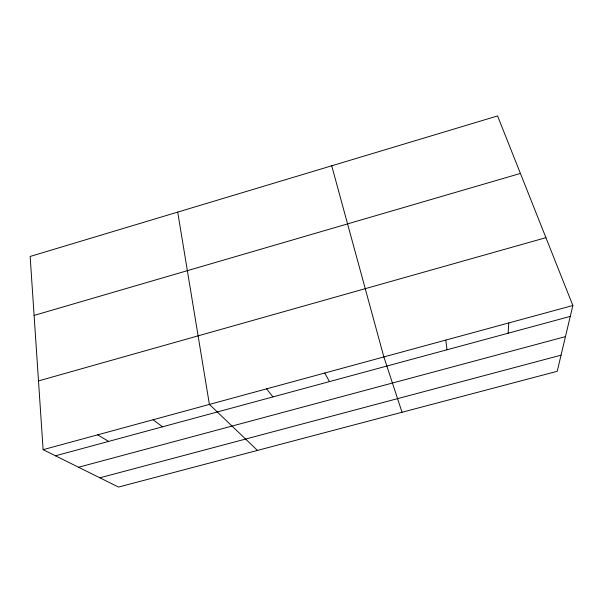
<?xml version="1.0" encoding="UTF-8"?>
<svg xmlns="http://www.w3.org/2000/svg" width="603" height="603" viewBox="0 0 603 603"><rect width="100%" height="100%" fill="white"/><g stroke="black" fill="none" stroke-linecap="round" stroke-linejoin="round"><path stroke-width="0.9" d="M508.11 333.225L508.774 322.944M572.85 305.502L557.217 371.305L118.527 487.066L43.115 449.68L30.15 256.463L497.581 115.934L572.85 305.502L43.115 449.68M34.107 315.414L520.412 173.438M38.502 380.915L545.919 237.672M55.468 455.8L570.265 316.394M78.541 467.242L565.456 336.625M99.864 477.81L561.046 355.175M97.671 434.831L108.585 441.419M153.094 419.748L162.524 426.811M257.458 450.403L209.399 404.425L177.712 212.098M266.616 388.852L272.933 396.91M324.768 373.023L329.449 381.609M402.02 412.256L383.87 356.938L331.718 165.802M445.79 340.084L446.989 349.778"/></g></svg>
